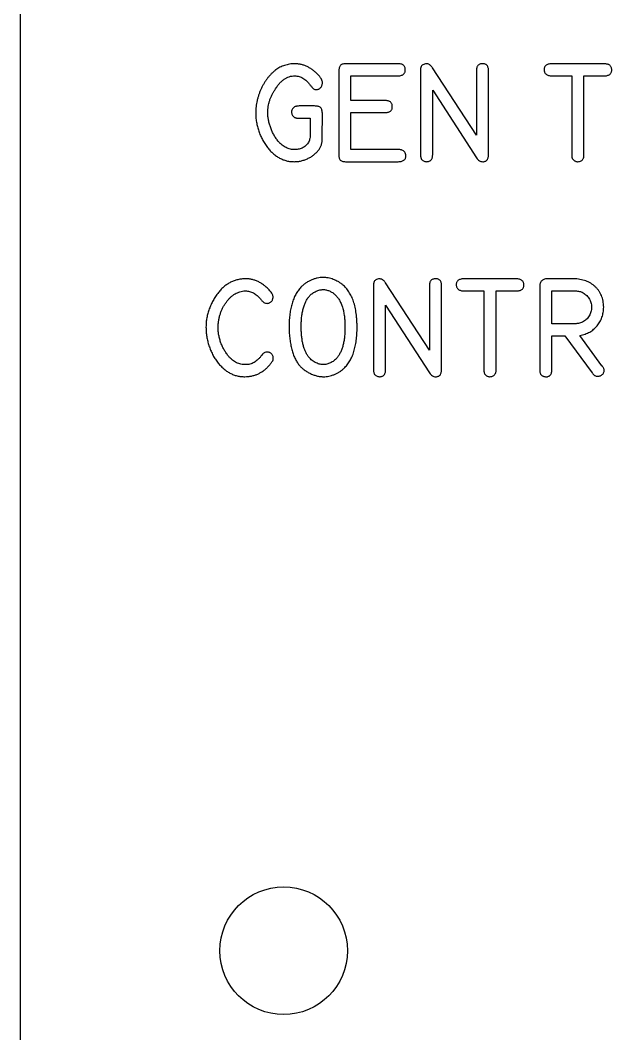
# Model space of a CAD drawing. Header units: inches. Extents: x 0.08 to 1.88, y 6.48 to 11.63.
# Drawn here: x 0.076 to 0.861, y 7.68 to 9.026 of the extents above; entities that cross this region are included whole.
import ezdxf

# ---------------------------------------------------------------- set-up
doc = ezdxf.new("R2010")
doc.units = ezdxf.units.IN
doc.header["$MEASUREMENT"] = 0

msp = doc.modelspace()

# ---------------------------------------------------------------- linework, layer by layer
at = {"color": 7, "linetype": 'Continuous', "lineweight": 25}
for p, q in [((0.0756, 9.168), (0.0756, 7.3774)), ((0.5772, 8.9682), (0.5096, 8.9682)), ((0.8513, 8.9682), (0.7831, 8.9682)), ((0.4989, 8.9578), (0.4989, 8.8488)), ((0.6075, 8.9581), (0.6075, 8.8486)), ((0.6818, 8.8734), (0.6234, 8.9627)), ((0.6817, 8.9578), (0.6818, 8.8734)), ((0.6978, 8.8472), (0.6978, 8.9585)), ((0.515, 8.9522), (0.5764, 8.9522)), ((0.515, 8.9193), (0.515, 8.9522)), ((0.7821, 8.9521), (0.8085, 8.9522)), ((0.8085, 8.9522), (0.8085, 8.849)), ((0.8245, 8.9522), (0.8507, 8.9522)), ((0.8245, 8.848), (0.8245, 8.9522)), ((0.6236, 8.9331), (0.6818, 8.8433)), ((0.6236, 8.8474), (0.6236, 8.9331)), ((0.5599, 8.9193), (0.515, 8.9193)), ((0.4664, 8.9121), (0.4475, 8.9121)), ((0.4769, 8.8706), (0.477, 8.9012)), ((0.515, 8.9033), (0.5592, 8.9033)), ((0.515, 8.8542), (0.515, 8.9033)), ((0.4467, 8.896), (0.4609, 8.896)), ((0.4609, 8.896), (0.4609, 8.8757)), ((0.5773, 8.8542), (0.515, 8.8542)), ((0.5092, 8.8381), (0.5764, 8.8381)), ((0.4781, 8.6843), (0.4781, 8.6844)), ((0.375, 8.6825), (0.375, 8.6825)), ((0.5451, 8.6724), (0.5451, 8.5629)), ((0.6193, 8.5877), (0.561, 8.677)), ((0.6193, 8.6721), (0.6193, 8.5877)), ((0.6353, 8.5615), (0.6354, 8.6728)), ((0.7345, 8.6825), (0.6663, 8.6825)), ((0.7659, 8.6713), (0.7659, 8.5638)), ((0.8108, 8.6825), (0.7777, 8.6825)), ((0.4781, 8.6683), (0.4781, 8.6683)), ((0.6653, 8.6665), (0.6917, 8.6665)), ((0.6917, 8.6665), (0.6917, 8.5633)), ((0.7078, 8.6665), (0.734, 8.6665)), ((0.7078, 8.5623), (0.7078, 8.6665)), ((0.782, 8.6665), (0.8114, 8.6665)), ((0.782, 8.6228), (0.782, 8.6665)), ((0.5611, 8.6474), (0.6193, 8.5576)), ((0.5611, 8.5617), (0.5611, 8.6474)), ((0.81, 8.6228), (0.782, 8.6228)), ((0.782, 8.6067), (0.7993, 8.6067)), ((0.782, 8.563), (0.782, 8.6067)), ((0.7993, 8.6067), (0.8357, 8.5576)), ((0.8485, 8.567), (0.8192, 8.6073))]:
    msp.add_line(p, q, dxfattribs=at)
msp.add_circle((0.4256, 7.7899), 0.0848, dxfattribs=at)
for points, knots in [([(0.4399, 8.9682), (0.4388, 8.9682), (0.4367, 8.9681), (0.4334, 8.9677), (0.4301, 8.967), (0.4269, 8.9661), (0.4237, 8.9649), (0.4207, 8.9636), (0.4179, 8.962), (0.4161, 8.9608), (0.4152, 8.9602)], [0, 0, 0, 0, 0.123466, 0.2477262, 0.3737333, 0.5020609, 0.6299889, 0.7547988, 0.8777325, 1, 1, 1, 1]), ([(0.4716, 8.9535), (0.4704, 8.9547), (0.4681, 8.9569), (0.4644, 8.9599), (0.4606, 8.9625), (0.4567, 8.9646), (0.4526, 8.9662), (0.4485, 8.9673), (0.4442, 8.9681), (0.4414, 8.9681), (0.4399, 8.9682)], [0, 0, 0, 0, 0.1386399, 0.2701966, 0.3968373, 0.5201127, 0.6402822, 0.7596678, 0.8793852, 1, 1, 1, 1]), ([(0.5096, 8.9682), (0.5086, 8.9682), (0.5069, 8.9682), (0.5045, 8.9679), (0.5026, 8.9672), (0.501, 8.9661), (0.4999, 8.9646), (0.4993, 8.9627), (0.4989, 8.9603), (0.4989, 8.9587), (0.4989, 8.9578)], [0, 0, 0, 0, 0.158509, 0.290837, 0.404817, 0.504314, 0.603454, 0.715941, 0.846957, 1, 1, 1, 1]), ([(0.5871, 8.9603), (0.5871, 8.9609), (0.5871, 8.9621), (0.5866, 8.9638), (0.5859, 8.9652), (0.5847, 8.9663), (0.5833, 8.9672), (0.5815, 8.9678), (0.5794, 8.9682), (0.578, 8.9682), (0.5772, 8.9682)], [0, 0, 0, 0, 0.129754, 0.244204, 0.352358, 0.457624, 0.571353, 0.69607, 0.837509, 1, 1, 1, 1]), ([(0.6151, 8.9682), (0.6143, 8.9681), (0.6127, 8.968), (0.6106, 8.9669), (0.6088, 8.9655), (0.6082, 8.9641), (0.6079, 8.9634)], [0, 0, 0, 0, 0.257226, 0.515442, 0.763924, 1, 1, 1, 1]), ([(0.6234, 8.9627), (0.6231, 8.9631), (0.6224, 8.9641), (0.6214, 8.9653), (0.6204, 8.9662), (0.6191, 8.9672), (0.6174, 8.9681), (0.6158, 8.9682), (0.6151, 8.9682)], [0, 0, 0, 0, 0.169217, 0.3203, 0.451757, 0.567066, 0.78044, 1, 1, 1, 1]), ([(0.6899, 8.9682), (0.6892, 8.9682), (0.6879, 8.9682), (0.6862, 8.9677), (0.6847, 8.967), (0.6835, 8.9659), (0.6827, 8.9644), (0.6821, 8.9626), (0.6818, 8.9603), (0.6817, 8.9587), (0.6817, 8.9578)], [0, 0, 0, 0, 0.130999, 0.246717, 0.350533, 0.449564, 0.555403, 0.679484, 0.826682, 1, 1, 1, 1]), ([(0.6978, 8.9585), (0.6978, 8.9593), (0.6978, 8.9608), (0.6974, 8.9628), (0.6968, 8.9646), (0.696, 8.966), (0.6948, 8.9671), (0.6934, 8.9678), (0.6917, 8.9682), (0.6905, 8.9682), (0.6899, 8.9682)], [0, 0, 0, 0, 0.16208, 0.304988, 0.429155, 0.54241, 0.64608, 0.754429, 0.869073, 1, 1, 1, 1]), ([(0.7831, 8.9682), (0.7821, 8.9682), (0.7805, 8.9682), (0.7781, 8.9678), (0.7761, 8.9672), (0.7744, 8.9664), (0.7732, 8.9653), (0.7722, 8.9639), (0.7718, 8.9623), (0.7717, 8.9611), (0.7717, 8.9605)], [0, 0, 0, 0, 0.174047, 0.323777, 0.455577, 0.569309, 0.675346, 0.776885, 0.882429, 1, 1, 1, 1]), ([(0.8615, 8.9599), (0.8615, 8.9605), (0.8614, 8.9618), (0.8609, 8.9635), (0.8601, 8.965), (0.8589, 8.9662), (0.8574, 8.9671), (0.8557, 8.9677), (0.8536, 8.9681), (0.8521, 8.9682), (0.8513, 8.9682)], [0, 0, 0, 0, 0.1308293, 0.2473485, 0.357249, 0.465448, 0.5775822, 0.7024959, 0.8410474, 1, 1, 1, 1]), ([(0.4152, 8.9602), (0.4142, 8.9593), (0.4122, 8.9577), (0.4093, 8.955), (0.4066, 8.9521), (0.4041, 8.949), (0.4018, 8.9458), (0.3996, 8.9424), (0.3976, 8.9388), (0.3957, 8.935), (0.394, 8.9312), (0.3926, 8.9273), (0.3913, 8.9233), (0.3903, 8.9193), (0.3895, 8.9153), (0.3889, 8.9112), (0.3886, 8.9071), (0.3885, 8.9043), (0.3885, 8.9029)], [0, 0, 0, 0, 0.059978, 0.120362, 0.180764, 0.241409, 0.302516, 0.364301, 0.427564, 0.491905, 0.556544, 0.620298, 0.683478, 0.746539, 0.809683, 0.872744, 0.936262, 1, 1, 1, 1]), ([(0.4771, 8.9429), (0.4771, 8.9437), (0.477, 8.9453), (0.4761, 8.9473), (0.4752, 8.9489), (0.4742, 8.9503), (0.473, 8.9519), (0.4721, 8.9529), (0.4716, 8.9535)], [0, 0, 0, 0, 0.192743, 0.4011, 0.521085, 0.658775, 0.819953, 1, 1, 1, 1]), ([(0.5764, 8.9522), (0.5772, 8.9521), (0.5788, 8.9521), (0.5811, 8.9525), (0.583, 8.9531), (0.5845, 8.954), (0.5858, 8.9552), (0.5866, 8.9567), (0.5871, 8.9584), (0.5871, 8.9596), (0.5871, 8.9603)], [0, 0, 0, 0, 0.165475, 0.309871, 0.436909, 0.551529, 0.656124, 0.761672, 0.873792, 1, 1, 1, 1]), ([(0.6079, 8.9634), (0.6078, 8.9632), (0.6076, 8.9626), (0.6075, 8.9615), (0.6075, 8.96), (0.6075, 8.9588), (0.6075, 8.9581)], [0, 0, 0, 0, 0.164011, 0.339607, 0.5985, 1, 1, 1, 1]), ([(0.7717, 8.9605), (0.7717, 8.9598), (0.7718, 8.9586), (0.7723, 8.9569), (0.7731, 8.9554), (0.7743, 8.9542), (0.7758, 8.9532), (0.7776, 8.9526), (0.7797, 8.9522), (0.7813, 8.9522), (0.7821, 8.9521)], [0, 0, 0, 0, 0.129367, 0.244583, 0.353255, 0.461557, 0.575019, 0.700289, 0.84096, 1, 1, 1, 1]), ([(0.8507, 8.9522), (0.8516, 8.9522), (0.8532, 8.9522), (0.8554, 8.9525), (0.8573, 8.9531), (0.8588, 8.9539), (0.8601, 8.9551), (0.8609, 8.9565), (0.8614, 8.9581), (0.8615, 8.9593), (0.8615, 8.9599)], [0, 0, 0, 0, 0.168067, 0.313873, 0.443459, 0.557405, 0.664641, 0.767971, 0.878026, 1, 1, 1, 1]), ([(0.4143, 8.934), (0.4152, 8.9355), (0.4169, 8.9382), (0.4198, 8.9419), (0.4229, 8.9451), (0.4261, 8.9476), (0.4295, 8.9496), (0.433, 8.9511), (0.4367, 8.952), (0.4392, 8.9521), (0.4405, 8.9521)], [0, 0, 0, 0, 0.1516766, 0.2920796, 0.4225761, 0.5448658, 0.6617382, 0.7741348, 0.8862504, 1, 1, 1, 1]), ([(0.4405, 8.9521), (0.4414, 8.9521), (0.4433, 8.952), (0.446, 8.9515), (0.4487, 8.9506), (0.4512, 8.9492), (0.4537, 8.9475), (0.4562, 8.9453), (0.4587, 8.9427), (0.4603, 8.9407), (0.4611, 8.9396)], [0, 0, 0, 0, 0.113034, 0.223454, 0.334425, 0.446464, 0.566353, 0.698289, 0.841935, 1, 1, 1, 1]), ([(0.4691, 8.9338), (0.4696, 8.9338), (0.4707, 8.934), (0.4722, 8.9345), (0.4736, 8.9354), (0.4747, 8.9366), (0.4758, 8.9379), (0.4765, 8.9394), (0.477, 8.9411), (0.4771, 8.9423), (0.4771, 8.9429)], [0, 0, 0, 0, 0.120036, 0.237513, 0.35583, 0.481904, 0.612193, 0.73746, 0.865712, 1, 1, 1, 1]), ([(0.4046, 8.9033), (0.4046, 8.9047), (0.4047, 8.9074), (0.4051, 8.9116), (0.4059, 8.9156), (0.407, 8.9196), (0.4084, 8.9235), (0.4101, 8.9272), (0.412, 8.9307), (0.4135, 8.9329), (0.4143, 8.934)], [0, 0, 0, 0, 0.127898, 0.25386, 0.380528, 0.506848, 0.632481, 0.755751, 0.877863, 1, 1, 1, 1]), ([(0.4611, 8.9396), (0.4615, 8.9391), (0.4622, 8.9381), (0.4634, 8.9368), (0.4644, 8.9357), (0.4656, 8.9348), (0.4671, 8.9339), (0.4684, 8.9338), (0.4691, 8.9338)], [0, 0, 0, 0, 0.194971, 0.365719, 0.503177, 0.616054, 0.809501, 1, 1, 1, 1]), ([(0.5699, 8.9112), (0.5699, 8.9119), (0.5699, 8.9131), (0.5694, 8.9148), (0.5686, 8.9163), (0.5675, 8.9175), (0.566, 8.9183), (0.5643, 8.919), (0.5622, 8.9193), (0.5607, 8.9193), (0.5599, 8.9193)], [0, 0, 0, 0, 0.131762, 0.248301, 0.356631, 0.464506, 0.57666, 0.700281, 0.839761, 1, 1, 1, 1]), ([(0.3885, 8.9029), (0.3885, 8.9009), (0.3886, 8.8968), (0.3894, 8.8907), (0.3907, 8.8847), (0.3924, 8.8787), (0.3947, 8.873), (0.3973, 8.8674), (0.4004, 8.8621), (0.4028, 8.8588), (0.404, 8.8571)], [0, 0, 0, 0, 0.124378, 0.248448, 0.373554, 0.500054, 0.626424, 0.751212, 0.875218, 1, 1, 1, 1]), ([(0.4185, 8.865), (0.4175, 8.8663), (0.4154, 8.869), (0.4127, 8.8734), (0.4103, 8.8781), (0.4083, 8.883), (0.4067, 8.888), (0.4054, 8.8931), (0.4047, 8.8982), (0.4046, 8.9016), (0.4046, 8.9033)], [0, 0, 0, 0, 0.122127, 0.246164, 0.371739, 0.500703, 0.629378, 0.754682, 0.877856, 1, 1, 1, 1]), ([(0.4411, 8.9113), (0.4403, 8.911), (0.4389, 8.9103), (0.4373, 8.9085), (0.4362, 8.9064), (0.4361, 8.9048), (0.436, 8.904)], [0, 0, 0, 0, 0.2566236, 0.5084166, 0.75258, 1, 1, 1, 1]), ([(0.436, 8.904), (0.4361, 8.9034), (0.4362, 8.902), (0.4369, 8.9002), (0.438, 8.8986), (0.439, 8.8978), (0.4395, 8.8974)], [0, 0, 0, 0, 0.263007, 0.50693, 0.748806, 1, 1, 1, 1]), ([(0.4475, 8.9121), (0.4466, 8.9121), (0.4452, 8.9121), (0.4434, 8.912), (0.4421, 8.9117), (0.4414, 8.9114), (0.4411, 8.9113)], [0, 0, 0, 0, 0.390474, 0.660083, 0.846264, 1, 1, 1, 1]), ([(0.477, 8.9012), (0.477, 8.9021), (0.477, 8.9039), (0.4766, 8.9063), (0.4759, 8.9083), (0.4749, 8.9098), (0.4734, 8.911), (0.4714, 8.9117), (0.4691, 8.9121), (0.4674, 8.9121), (0.4664, 8.9121)], [0, 0, 0, 0, 0.156685, 0.290563, 0.404675, 0.504289, 0.604164, 0.715892, 0.847189, 1, 1, 1, 1]), ([(0.5592, 8.9033), (0.56, 8.9033), (0.5617, 8.9033), (0.5639, 8.9036), (0.5658, 8.9042), (0.5674, 8.905), (0.5686, 8.9062), (0.5695, 8.9076), (0.5699, 8.9093), (0.5699, 8.9106), (0.5699, 8.9112)], [0, 0, 0, 0, 0.168511, 0.315053, 0.442072, 0.555361, 0.660409, 0.76483, 0.875171, 1, 1, 1, 1]), ([(0.4395, 8.8974), (0.4399, 8.8971), (0.4407, 8.8966), (0.4418, 8.8963), (0.4429, 8.8961), (0.444, 8.896), (0.4453, 8.896), (0.4462, 8.896), (0.4467, 8.896)], [0, 0, 0, 0, 0.182266, 0.368403, 0.483277, 0.627957, 0.7988, 1, 1, 1, 1]), ([(0.4609, 8.8757), (0.4609, 8.8745), (0.4608, 8.8722), (0.4605, 8.8692), (0.4598, 8.8666), (0.4591, 8.865), (0.4588, 8.8642)], [0, 0, 0, 0, 0.315137, 0.564743, 0.783427, 1, 1, 1, 1]), ([(0.4407, 8.8542), (0.4396, 8.8542), (0.4376, 8.8542), (0.4345, 8.8547), (0.4316, 8.8556), (0.4287, 8.8567), (0.426, 8.8583), (0.4234, 8.8602), (0.4208, 8.8624), (0.4193, 8.8641), (0.4185, 8.865)], [0, 0, 0, 0, 0.123063, 0.244195, 0.363057, 0.482803, 0.604839, 0.730937, 0.862788, 1, 1, 1, 1]), ([(0.4588, 8.8642), (0.4583, 8.8635), (0.4574, 8.862), (0.4557, 8.8599), (0.4537, 8.8582), (0.4515, 8.8568), (0.449, 8.8556), (0.4464, 8.8548), (0.4436, 8.8543), (0.4417, 8.8542), (0.4407, 8.8542)], [0, 0, 0, 0, 0.122635, 0.241641, 0.362339, 0.484574, 0.608423, 0.735058, 0.864582, 1, 1, 1, 1]), ([(0.4726, 8.8543), (0.4733, 8.8555), (0.4747, 8.8578), (0.4759, 8.861), (0.4765, 8.8636), (0.4768, 8.8658), (0.4769, 8.8681), (0.4769, 8.8697), (0.4769, 8.8706)], [0, 0, 0, 0, 0.2440474, 0.4735618, 0.5908722, 0.7164165, 0.8525884, 1, 1, 1, 1]), ([(0.404, 8.8571), (0.4052, 8.8556), (0.4076, 8.8526), (0.4116, 8.8488), (0.4158, 8.8455), (0.4202, 8.8428), (0.4248, 8.8407), (0.4295, 8.8392), (0.4345, 8.8382), (0.4378, 8.8382), (0.4395, 8.8381)], [0, 0, 0, 0, 0.140081, 0.272541, 0.399688, 0.521682, 0.640878, 0.759144, 0.878104, 1, 1, 1, 1]), ([(0.4395, 8.8381), (0.4412, 8.8382), (0.4444, 8.8383), (0.4492, 8.8392), (0.4539, 8.8406), (0.4584, 8.8425), (0.4625, 8.8448), (0.4663, 8.8476), (0.4697, 8.8508), (0.4716, 8.8531), (0.4726, 8.8543)], [0, 0, 0, 0, 0.129341, 0.255945, 0.382925, 0.511215, 0.638108, 0.760229, 0.880413, 1, 1, 1, 1]), ([(0.4989, 8.8488), (0.4989, 8.8478), (0.4988, 8.8461), (0.4992, 8.8437), (0.4998, 8.8418), (0.5008, 8.8402), (0.5023, 8.8391), (0.5042, 8.8384), (0.5066, 8.8381), (0.5083, 8.8381), (0.5092, 8.8381)], [0, 0, 0, 0, 0.158944, 0.291446, 0.404705, 0.504515, 0.603966, 0.715313, 0.846477, 1, 1, 1, 1]), ([(0.5764, 8.8381), (0.5773, 8.8381), (0.579, 8.8381), (0.5815, 8.8384), (0.5835, 8.839), (0.5852, 8.8399), (0.5865, 8.841), (0.5874, 8.8425), (0.5879, 8.8442), (0.5879, 8.8454), (0.5879, 8.846)], [0, 0, 0, 0, 0.1731502, 0.3238704, 0.4538684, 0.569336, 0.6725686, 0.7743729, 0.8804916, 1, 1, 1, 1]), ([(0.5826, 8.8536), (0.5823, 8.8537), (0.5817, 8.854), (0.5806, 8.8541), (0.5791, 8.8541), (0.578, 8.8542), (0.5773, 8.8542)], [0, 0, 0, 0, 0.185114, 0.367125, 0.615123, 1, 1, 1, 1]), ([(0.5879, 8.846), (0.5878, 8.8469), (0.5876, 8.8486), (0.5866, 8.8508), (0.5848, 8.8526), (0.5834, 8.8532), (0.5826, 8.8536)], [0, 0, 0, 0, 0.269511, 0.509617, 0.744319, 1, 1, 1, 1]), ([(0.6075, 8.8486), (0.6075, 8.8478), (0.6075, 8.8463), (0.6076, 8.8445), (0.6079, 8.8432), (0.6082, 8.8424), (0.6083, 8.8421)], [0, 0, 0, 0, 0.379232, 0.640476, 0.832404, 1, 1, 1, 1]), ([(0.6155, 8.8381), (0.6161, 8.8381), (0.6172, 8.8382), (0.6189, 8.8387), (0.6203, 8.8394), (0.6215, 8.8404), (0.6224, 8.8418), (0.6231, 8.8434), (0.6235, 8.8453), (0.6236, 8.8467), (0.6236, 8.8474)], [0, 0, 0, 0, 0.1321297, 0.2519661, 0.3624636, 0.4729056, 0.5851871, 0.7085114, 0.8455128, 1, 1, 1, 1]), ([(0.6901, 8.8381), (0.6907, 8.8381), (0.6918, 8.8382), (0.6933, 8.8386), (0.6947, 8.8393), (0.6958, 8.8403), (0.6967, 8.8417), (0.6973, 8.8433), (0.6977, 8.8451), (0.6978, 8.8465), (0.6978, 8.8472)], [0, 0, 0, 0, 0.129823, 0.246796, 0.357906, 0.465733, 0.578613, 0.704189, 0.842964, 1, 1, 1, 1]), ([(0.8085, 8.849), (0.8085, 8.8483), (0.8084, 8.8471), (0.8085, 8.8456), (0.8085, 8.8446), (0.8086, 8.844), (0.8086, 8.8437)], [0, 0, 0, 0, 0.401467, 0.649783, 0.824414, 1, 1, 1, 1]), ([(0.8237, 8.8423), (0.8239, 8.8426), (0.8241, 8.8433), (0.8244, 8.8444), (0.8245, 8.846), (0.8245, 8.8473), (0.8245, 8.848)], [0, 0, 0, 0, 0.180688, 0.369676, 0.62249, 1, 1, 1, 1]), ([(0.6083, 8.8421), (0.6087, 8.8415), (0.6095, 8.8403), (0.6112, 8.8391), (0.6132, 8.8383), (0.6147, 8.8382), (0.6155, 8.8381)], [0, 0, 0, 0, 0.247683, 0.484068, 0.729372, 1, 1, 1, 1]), ([(0.6818, 8.8433), (0.6823, 8.8425), (0.6834, 8.8409), (0.6855, 8.8393), (0.6877, 8.8382), (0.6893, 8.8381), (0.6901, 8.8381)], [0, 0, 0, 0, 0.290623, 0.542214, 0.774801, 1, 1, 1, 1]), ([(0.8086, 8.8437), (0.8088, 8.8433), (0.809, 8.8425), (0.8097, 8.8414), (0.8105, 8.8405), (0.8115, 8.8397), (0.8126, 8.839), (0.8138, 8.8385), (0.8151, 8.8382), (0.816, 8.8381), (0.8165, 8.8381)], [0, 0, 0, 0, 0.120075, 0.238469, 0.3575, 0.484643, 0.612941, 0.740114, 0.867525, 1, 1, 1, 1]), ([(0.8165, 8.8381), (0.8173, 8.8382), (0.8188, 8.8383), (0.8209, 8.8391), (0.8226, 8.8404), (0.8234, 8.8416), (0.8237, 8.8423)], [0, 0, 0, 0, 0.2716251, 0.5137068, 0.7514045, 1, 1, 1, 1]), ([(0.4781, 8.6844), (0.4768, 8.6843), (0.4741, 8.6842), (0.4701, 8.6835), (0.4662, 8.6823), (0.4622, 8.6808), (0.4584, 8.6789), (0.4547, 8.6767), (0.4514, 8.6742), (0.4493, 8.6722), (0.4483, 8.6713)], [0, 0, 0, 0, 0.1189, 0.238815, 0.363412, 0.491768, 0.621792, 0.748494, 0.874822, 1, 1, 1, 1]), ([(0.5039, 8.6747), (0.503, 8.6754), (0.5011, 8.6769), (0.498, 8.6788), (0.4948, 8.6804), (0.4915, 8.6818), (0.4882, 8.6829), (0.4848, 8.6837), (0.4814, 8.6842), (0.4792, 8.6843), (0.4781, 8.6843)], [0, 0, 0, 0, 0.128897, 0.256024, 0.383031, 0.510763, 0.636864, 0.759967, 0.880017, 1, 1, 1, 1]), ([(0.375, 8.6825), (0.3733, 8.6825), (0.3698, 8.6823), (0.3647, 8.6815), (0.3598, 8.68), (0.3551, 8.678), (0.3507, 8.6754), (0.3465, 8.6723), (0.3425, 8.6686), (0.3401, 8.6657), (0.3389, 8.6643)], [0, 0, 0, 0, 0.126561, 0.248779, 0.369585, 0.489659, 0.611274, 0.73585, 0.8645, 1, 1, 1, 1]), ([(0.4081, 8.6657), (0.4069, 8.667), (0.4045, 8.6696), (0.4007, 8.673), (0.3967, 8.676), (0.3927, 8.6784), (0.3884, 8.6803), (0.3841, 8.6815), (0.3796, 8.6824), (0.3766, 8.6825), (0.375, 8.6825)], [0, 0, 0, 0, 0.140971, 0.27474, 0.402395, 0.524769, 0.644718, 0.762605, 0.88028, 1, 1, 1, 1]), ([(0.4483, 8.6713), (0.4471, 8.6698), (0.4446, 8.6668), (0.4415, 8.6616), (0.4388, 8.656), (0.4366, 8.6497), (0.4349, 8.643), (0.4337, 8.6358), (0.433, 8.6281), (0.4329, 8.6228), (0.4328, 8.6201)], [0, 0, 0, 0, 0.1057049, 0.2151337, 0.3290181, 0.4496305, 0.576639, 0.710541, 0.8514163, 1, 1, 1, 1]), ([(0.5231, 8.6179), (0.5231, 8.6195), (0.5231, 8.6228), (0.5229, 8.6276), (0.5225, 8.6322), (0.522, 8.6366), (0.5213, 8.6408), (0.5205, 8.6448), (0.5196, 8.6487), (0.5184, 8.6523), (0.5172, 8.6558), (0.5157, 8.6591), (0.5142, 8.6621), (0.5124, 8.665), (0.5105, 8.6678), (0.5085, 8.6703), (0.5063, 8.6726), (0.5047, 8.674), (0.5039, 8.6747)], [0, 0, 0, 0, 0.080424, 0.157711, 0.231972, 0.303725, 0.372685, 0.438908, 0.502962, 0.564675, 0.624091, 0.681389, 0.737383, 0.791688, 0.84518, 0.897488, 0.948885, 1, 1, 1, 1]), ([(0.5454, 8.6778), (0.5454, 8.6775), (0.5452, 8.6769), (0.5451, 8.6758), (0.5451, 8.6743), (0.5451, 8.6732), (0.5451, 8.6724)], [0, 0, 0, 0, 0.164011, 0.339607, 0.5985, 1, 1, 1, 1]), ([(0.5526, 8.6825), (0.5518, 8.6825), (0.5502, 8.6823), (0.5481, 8.6812), (0.5463, 8.6798), (0.5457, 8.6784), (0.5454, 8.6778)], [0, 0, 0, 0, 0.257226, 0.515442, 0.763924, 1, 1, 1, 1]), ([(0.561, 8.677), (0.5606, 8.6775), (0.56, 8.6784), (0.559, 8.6796), (0.558, 8.6806), (0.5567, 8.6816), (0.5549, 8.6824), (0.5534, 8.6825), (0.5526, 8.6825)], [0, 0, 0, 0, 0.169217, 0.3203, 0.451757, 0.567066, 0.78044, 1, 1, 1, 1]), ([(0.6274, 8.6825), (0.6267, 8.6825), (0.6255, 8.6825), (0.6237, 8.6821), (0.6222, 8.6813), (0.6211, 8.6802), (0.6202, 8.6788), (0.6196, 8.6769), (0.6193, 8.6746), (0.6193, 8.673), (0.6193, 8.6721)], [0, 0, 0, 0, 0.130999, 0.246717, 0.350533, 0.449564, 0.555403, 0.679484, 0.826682, 1, 1, 1, 1]), ([(0.6354, 8.6728), (0.6354, 8.6736), (0.6353, 8.6751), (0.635, 8.6772), (0.6344, 8.6789), (0.6335, 8.6803), (0.6323, 8.6814), (0.6309, 8.6821), (0.6292, 8.6825), (0.6281, 8.6825), (0.6274, 8.6825)], [0, 0, 0, 0, 0.1620798, 0.3049884, 0.4291548, 0.5424101, 0.64608, 0.7544287, 0.8690734, 1, 1, 1, 1]), ([(0.6663, 8.6825), (0.6654, 8.6825), (0.6637, 8.6825), (0.6613, 8.6821), (0.6593, 8.6816), (0.6577, 8.6807), (0.6564, 8.6796), (0.6555, 8.6782), (0.655, 8.6766), (0.655, 8.6754), (0.6549, 8.6748)], [0, 0, 0, 0, 0.174047, 0.323777, 0.455577, 0.569309, 0.675346, 0.776885, 0.882429, 1, 1, 1, 1]), ([(0.6549, 8.6748), (0.655, 8.6741), (0.655, 8.6729), (0.6556, 8.6712), (0.6563, 8.6697), (0.6576, 8.6685), (0.659, 8.6675), (0.6609, 8.6669), (0.663, 8.6665), (0.6645, 8.6665), (0.6653, 8.6665)], [0, 0, 0, 0, 0.129367, 0.244583, 0.353255, 0.461557, 0.575019, 0.700289, 0.84096, 1, 1, 1, 1]), ([(0.734, 8.6665), (0.7348, 8.6665), (0.7364, 8.6665), (0.7386, 8.6668), (0.7405, 8.6674), (0.7421, 8.6683), (0.7433, 8.6694), (0.7441, 8.6708), (0.7447, 8.6724), (0.7447, 8.6736), (0.7447, 8.6742)], [0, 0, 0, 0, 0.168067, 0.313873, 0.443459, 0.557405, 0.664641, 0.767971, 0.878026, 1, 1, 1, 1]), ([(0.7447, 8.6742), (0.7447, 8.6749), (0.7446, 8.6761), (0.7441, 8.6778), (0.7433, 8.6793), (0.7421, 8.6805), (0.7407, 8.6814), (0.7389, 8.682), (0.7368, 8.6824), (0.7353, 8.6825), (0.7345, 8.6825)], [0, 0, 0, 0, 0.130829, 0.247349, 0.357249, 0.465448, 0.577582, 0.702496, 0.841047, 1, 1, 1, 1]), ([(0.7777, 8.6825), (0.7768, 8.6825), (0.7749, 8.6826), (0.7723, 8.6821), (0.7702, 8.6813), (0.7684, 8.6801), (0.7671, 8.6784), (0.7662, 8.6763), (0.7658, 8.6739), (0.7659, 8.6722), (0.7659, 8.6713)], [0, 0, 0, 0, 0.1538398, 0.2869479, 0.4039417, 0.5126007, 0.6195006, 0.7316047, 0.8572085, 1, 1, 1, 1]), ([(0.8508, 8.645), (0.8507, 8.6464), (0.8506, 8.6491), (0.85, 8.653), (0.8491, 8.6567), (0.8478, 8.6602), (0.8463, 8.6635), (0.8444, 8.6666), (0.8421, 8.6694), (0.8396, 8.6721), (0.8367, 8.6745), (0.8337, 8.6766), (0.8304, 8.6784), (0.8269, 8.6798), (0.8232, 8.681), (0.8192, 8.6818), (0.8151, 8.6824), (0.8123, 8.6825), (0.8108, 8.6825)], [0, 0, 0, 0, 0.0669727, 0.1307982, 0.1925162, 0.2527372, 0.3119187, 0.3705084, 0.4296199, 0.4899326, 0.5504352, 0.6107883, 0.6716412, 0.7332023, 0.7960413, 0.8614991, 0.9293717, 1, 1, 1, 1]), ([(0.3389, 8.6643), (0.3376, 8.6626), (0.3351, 8.6592), (0.3318, 8.6538), (0.329, 8.6482), (0.3267, 8.6425), (0.3248, 8.6366), (0.3234, 8.6306), (0.3226, 8.6246), (0.3224, 8.6205), (0.3224, 8.6185)], [0, 0, 0, 0, 0.12811, 0.255289, 0.381248, 0.50707, 0.63174, 0.755364, 0.877608, 1, 1, 1, 1]), ([(0.3385, 8.6177), (0.3386, 8.6194), (0.3387, 8.6226), (0.3393, 8.6273), (0.3402, 8.6318), (0.3414, 8.6362), (0.3429, 8.6404), (0.3448, 8.6443), (0.3469, 8.6481), (0.3494, 8.6517), (0.352, 8.655), (0.3548, 8.6579), (0.3578, 8.6604), (0.3609, 8.6625), (0.3642, 8.6641), (0.3675, 8.6654), (0.371, 8.6662), (0.3734, 8.6664), (0.3746, 8.6665)], [0, 0, 0, 0, 0.073672, 0.144808, 0.214096, 0.282072, 0.348651, 0.414274, 0.479768, 0.545566, 0.60964, 0.670672, 0.728318, 0.784091, 0.838278, 0.891672, 0.945302, 1, 1, 1, 1]), ([(0.3746, 8.6665), (0.3756, 8.6664), (0.3775, 8.6664), (0.3802, 8.6658), (0.3829, 8.665), (0.3855, 8.6638), (0.388, 8.6623), (0.3904, 8.6605), (0.3927, 8.6582), (0.3941, 8.6566), (0.3948, 8.6557)], [0, 0, 0, 0, 0.119873, 0.239099, 0.355666, 0.475593, 0.597491, 0.72553, 0.858394, 1, 1, 1, 1]), ([(0.4036, 8.6499), (0.4041, 8.65), (0.4052, 8.6501), (0.4067, 8.6506), (0.4081, 8.6514), (0.4093, 8.6524), (0.4103, 8.6536), (0.411, 8.6551), (0.4115, 8.6566), (0.4116, 8.6577), (0.4116, 8.6583)], [0, 0, 0, 0, 0.1284798, 0.2529831, 0.3721877, 0.4969432, 0.6205889, 0.7435286, 0.8673892, 1, 1, 1, 1]), ([(0.4116, 8.6583), (0.4116, 8.6589), (0.4115, 8.6601), (0.4109, 8.6619), (0.4097, 8.6637), (0.4086, 8.665), (0.4081, 8.6657)], [0, 0, 0, 0, 0.217331, 0.424758, 0.675269, 1, 1, 1, 1]), ([(0.4489, 8.6197), (0.449, 8.6219), (0.449, 8.6263), (0.4496, 8.6326), (0.4505, 8.6385), (0.4518, 8.6439), (0.4534, 8.6489), (0.4554, 8.6533), (0.4577, 8.6571), (0.4595, 8.6592), (0.4605, 8.6603)], [0, 0, 0, 0, 0.156125, 0.302877, 0.440322, 0.56978, 0.690666, 0.801587, 0.904038, 1, 1, 1, 1]), ([(0.4605, 8.6603), (0.461, 8.6609), (0.4622, 8.662), (0.4642, 8.6635), (0.4664, 8.6648), (0.4687, 8.666), (0.4711, 8.667), (0.4735, 8.6677), (0.4758, 8.6681), (0.4773, 8.6682), (0.4781, 8.6683)], [0, 0, 0, 0, 0.123362, 0.249717, 0.37865, 0.511599, 0.64377, 0.76903, 0.886766, 1, 1, 1, 1]), ([(0.4781, 8.6683), (0.4787, 8.6683), (0.4801, 8.6682), (0.4821, 8.6678), (0.4842, 8.6672), (0.487, 8.6661), (0.4903, 8.6645), (0.4926, 8.6626), (0.4937, 8.6617)], [0, 0, 0, 0, 0.11376, 0.233218, 0.356799, 0.48809, 0.749531, 1, 1, 1, 1]), ([(0.4937, 8.6617), (0.4948, 8.6606), (0.497, 8.6583), (0.4997, 8.6543), (0.502, 8.6497), (0.5039, 8.6446), (0.5053, 8.6389), (0.5063, 8.6327), (0.507, 8.626), (0.507, 8.6213), (0.507, 8.6189)], [0, 0, 0, 0, 0.100865, 0.20514, 0.314754, 0.432735, 0.558927, 0.694653, 0.841474, 1, 1, 1, 1]), ([(0.8114, 8.6665), (0.8126, 8.6665), (0.8146, 8.6664), (0.8174, 8.6662), (0.8198, 8.6656), (0.8212, 8.665), (0.822, 8.6646)], [0, 0, 0, 0, 0.314981, 0.565702, 0.782137, 1, 1, 1, 1]), ([(0.822, 8.6646), (0.8229, 8.6642), (0.8247, 8.6632), (0.8272, 8.6614), (0.8294, 8.6592), (0.8313, 8.6567), (0.8327, 8.6539), (0.8339, 8.6511), (0.8345, 8.648), (0.8346, 8.6459), (0.8347, 8.6448)], [0, 0, 0, 0, 0.125904, 0.249604, 0.372836, 0.49813, 0.624034, 0.747355, 0.872016, 1, 1, 1, 1]), ([(0.3948, 8.6557), (0.3952, 8.6552), (0.396, 8.6542), (0.3972, 8.6529), (0.3982, 8.6518), (0.3995, 8.6508), (0.4013, 8.65), (0.4028, 8.65), (0.4036, 8.6499)], [0, 0, 0, 0, 0.18622, 0.345944, 0.48012, 0.589873, 0.786183, 1, 1, 1, 1]), ([(0.8192, 8.6073), (0.8204, 8.6076), (0.8227, 8.608), (0.826, 8.6091), (0.8292, 8.6103), (0.8322, 8.6118), (0.8349, 8.6135), (0.8375, 8.6155), (0.8399, 8.6177), (0.8421, 8.6201), (0.8441, 8.6227), (0.8459, 8.6254), (0.8473, 8.6284), (0.8486, 8.6314), (0.8495, 8.6346), (0.8502, 8.638), (0.8506, 8.6415), (0.8507, 8.6438), (0.8508, 8.645)], [0, 0, 0, 0, 0.066714, 0.131686, 0.194568, 0.256276, 0.316622, 0.377186, 0.437587, 0.498732, 0.559614, 0.620242, 0.681007, 0.741738, 0.803735, 0.867258, 0.932516, 1, 1, 1, 1]), ([(0.8347, 8.6448), (0.8346, 8.6438), (0.8346, 8.6417), (0.8339, 8.6387), (0.8329, 8.6358), (0.8315, 8.6331), (0.8297, 8.6306), (0.8276, 8.6284), (0.8253, 8.6265), (0.8235, 8.6255), (0.8226, 8.625)], [0, 0, 0, 0, 0.129781, 0.254908, 0.378839, 0.503945, 0.629035, 0.750834, 0.874122, 1, 1, 1, 1]), ([(0.3224, 8.6185), (0.3225, 8.6164), (0.3226, 8.6121), (0.3233, 8.6058), (0.3246, 8.5997), (0.3263, 8.5936), (0.3284, 8.5878), (0.331, 8.5821), (0.3341, 8.5768), (0.3365, 8.5735), (0.3377, 8.5718)], [0, 0, 0, 0, 0.128002, 0.254475, 0.380313, 0.506069, 0.631037, 0.754574, 0.877253, 1, 1, 1, 1]), ([(0.3527, 8.5793), (0.3517, 8.5806), (0.3495, 8.5833), (0.3467, 8.5877), (0.3443, 8.5923), (0.3422, 8.5972), (0.3406, 8.6023), (0.3394, 8.6074), (0.3386, 8.6126), (0.3385, 8.616), (0.3385, 8.6177)], [0, 0, 0, 0, 0.123429, 0.246362, 0.371654, 0.499321, 0.627274, 0.75299, 0.87671, 1, 1, 1, 1]), ([(0.4328, 8.6201), (0.4329, 8.6173), (0.4329, 8.612), (0.4335, 8.6043), (0.4345, 8.5971), (0.4359, 8.5904), (0.4376, 8.5842), (0.4398, 8.5785), (0.4424, 8.5733), (0.4445, 8.5702), (0.4455, 8.5687)], [0, 0, 0, 0, 0.153124, 0.297158, 0.432037, 0.559346, 0.678717, 0.790963, 0.898004, 1, 1, 1, 1]), ([(0.4583, 8.5795), (0.4575, 8.5806), (0.4559, 8.583), (0.454, 8.587), (0.4524, 8.5913), (0.4511, 8.5961), (0.4501, 8.6013), (0.4494, 8.607), (0.449, 8.6132), (0.4489, 8.6175), (0.4489, 8.6197)], [0, 0, 0, 0, 0.100044, 0.204357, 0.314658, 0.431428, 0.557026, 0.692898, 0.840874, 1, 1, 1, 1]), ([(0.507, 8.6189), (0.507, 8.6165), (0.5069, 8.612), (0.5065, 8.6054), (0.5056, 8.5994), (0.5045, 8.594), (0.5029, 8.5891), (0.5011, 8.5846), (0.4988, 8.5806), (0.497, 8.5782), (0.4961, 8.5771)], [0, 0, 0, 0, 0.1611741, 0.3098642, 0.4466767, 0.5722175, 0.6885582, 0.7978868, 0.9013973, 1, 1, 1, 1]), ([(0.5059, 8.5636), (0.5073, 8.5651), (0.5101, 8.5681), (0.5136, 8.5734), (0.5166, 8.5793), (0.519, 8.5859), (0.5209, 8.593), (0.5222, 8.6007), (0.523, 8.6091), (0.5231, 8.6149), (0.5231, 8.6179)], [0, 0, 0, 0, 0.104917, 0.212948, 0.325254, 0.443443, 0.569143, 0.703178, 0.846557, 1, 1, 1, 1]), ([(0.8226, 8.625), (0.8217, 8.6246), (0.8201, 8.6238), (0.8178, 8.6233), (0.8159, 8.623), (0.8141, 8.6229), (0.8122, 8.6228), (0.8108, 8.6228), (0.81, 8.6228)], [0, 0, 0, 0, 0.211545, 0.424762, 0.540077, 0.67459, 0.828575, 1, 1, 1, 1]), ([(0.375, 8.5685), (0.374, 8.5685), (0.3719, 8.5685), (0.3688, 8.569), (0.3658, 8.5698), (0.363, 8.5711), (0.3602, 8.5726), (0.3576, 8.5745), (0.3551, 8.5767), (0.3535, 8.5784), (0.3527, 8.5793)], [0, 0, 0, 0, 0.123712, 0.244398, 0.364644, 0.484372, 0.606921, 0.731908, 0.862543, 1, 1, 1, 1]), ([(0.3967, 8.5812), (0.3959, 8.5802), (0.3943, 8.5782), (0.3918, 8.5756), (0.3891, 8.5734), (0.3865, 8.5715), (0.3837, 8.5701), (0.3809, 8.5692), (0.378, 8.5685), (0.376, 8.5685), (0.375, 8.5685)], [0, 0, 0, 0, 0.149864, 0.289861, 0.421163, 0.544177, 0.661735, 0.775991, 0.887369, 1, 1, 1, 1]), ([(0.404, 8.5852), (0.4032, 8.5851), (0.4018, 8.5851), (0.3998, 8.5844), (0.3981, 8.5831), (0.3972, 8.5819), (0.3967, 8.5812)], [0, 0, 0, 0, 0.259798, 0.482573, 0.716463, 1, 1, 1, 1]), ([(0.4118, 8.5769), (0.4118, 8.5775), (0.4117, 8.5787), (0.4113, 8.5803), (0.4105, 8.5817), (0.4096, 8.5829), (0.4084, 8.5839), (0.4071, 8.5846), (0.4056, 8.5851), (0.4045, 8.5851), (0.404, 8.5852)], [0, 0, 0, 0, 0.140842, 0.269864, 0.392287, 0.511159, 0.631131, 0.747646, 0.870232, 1, 1, 1, 1]), ([(0.4055, 8.5666), (0.4061, 8.5672), (0.4071, 8.5683), (0.4085, 8.5699), (0.4096, 8.5713), (0.4107, 8.5729), (0.4116, 8.5747), (0.4117, 8.5762), (0.4118, 8.5769)], [0, 0, 0, 0, 0.200215, 0.371652, 0.518084, 0.638274, 0.834208, 1, 1, 1, 1]), ([(0.4781, 8.5685), (0.4772, 8.5685), (0.4753, 8.5686), (0.4726, 8.5693), (0.4699, 8.5702), (0.4673, 8.5715), (0.4647, 8.5731), (0.4623, 8.5749), (0.4602, 8.5771), (0.4589, 8.5787), (0.4583, 8.5795)], [0, 0, 0, 0, 0.116304, 0.233863, 0.354988, 0.482525, 0.612268, 0.740399, 0.869415, 1, 1, 1, 1]), ([(0.4961, 8.5771), (0.4955, 8.5765), (0.4943, 8.5753), (0.4923, 8.5736), (0.49, 8.5721), (0.4877, 8.5709), (0.4853, 8.5699), (0.4829, 8.5691), (0.4805, 8.5686), (0.4789, 8.5685), (0.4781, 8.5685)], [0, 0, 0, 0, 0.125983, 0.2526, 0.38207, 0.513681, 0.642442, 0.765615, 0.88507, 1, 1, 1, 1]), ([(0.3377, 8.5718), (0.3389, 8.5703), (0.3414, 8.5673), (0.3455, 8.5633), (0.3497, 8.5599), (0.3542, 8.5572), (0.3589, 8.555), (0.3638, 8.5535), (0.3688, 8.5526), (0.3723, 8.5525), (0.3741, 8.5524)], [0, 0, 0, 0, 0.139278, 0.27153, 0.397654, 0.519268, 0.638444, 0.757385, 0.876903, 1, 1, 1, 1]), ([(0.3741, 8.5524), (0.3756, 8.5525), (0.3785, 8.5526), (0.3829, 8.5533), (0.3871, 8.5544), (0.3912, 8.5559), (0.395, 8.5579), (0.3987, 8.5604), (0.4023, 8.5632), (0.4044, 8.5654), (0.4055, 8.5666)], [0, 0, 0, 0, 0.12683, 0.250997, 0.373134, 0.494165, 0.61602, 0.740198, 0.867607, 1, 1, 1, 1]), ([(0.4455, 8.5687), (0.4465, 8.5675), (0.4485, 8.5652), (0.4521, 8.5622), (0.456, 8.5594), (0.4603, 8.557), (0.4648, 8.555), (0.4693, 8.5536), (0.4739, 8.5527), (0.477, 8.5525), (0.4785, 8.5524)], [0, 0, 0, 0, 0.121113, 0.243963, 0.369981, 0.501105, 0.632263, 0.757497, 0.880131, 1, 1, 1, 1]), ([(0.4785, 8.5524), (0.4797, 8.5525), (0.4821, 8.5525), (0.4857, 8.5532), (0.4894, 8.5541), (0.493, 8.5554), (0.4966, 8.557), (0.4999, 8.5589), (0.503, 8.5611), (0.5049, 8.5627), (0.5059, 8.5636)], [0, 0, 0, 0, 0.118981, 0.240318, 0.364646, 0.49276, 0.622125, 0.749523, 0.874592, 1, 1, 1, 1]), ([(0.5451, 8.5629), (0.5451, 8.5621), (0.5451, 8.5607), (0.5452, 8.5588), (0.5454, 8.5575), (0.5457, 8.5567), (0.5458, 8.5564)], [0, 0, 0, 0, 0.379232, 0.640476, 0.832404, 1, 1, 1, 1]), ([(0.6917, 8.5633), (0.6917, 8.5626), (0.6917, 8.5614), (0.6917, 8.56), (0.6918, 8.5589), (0.6918, 8.5583), (0.6919, 8.558)], [0, 0, 0, 0, 0.401467, 0.649783, 0.824414, 1, 1, 1, 1]), ([(0.7659, 8.5638), (0.7659, 8.563), (0.7659, 8.5617), (0.7659, 8.5601), (0.766, 8.5591), (0.7661, 8.5586), (0.7661, 8.5583)], [0, 0, 0, 0, 0.428028, 0.697539, 0.863684, 1, 1, 1, 1]), ([(0.774, 8.5524), (0.7747, 8.5524), (0.7759, 8.5524), (0.7776, 8.5529), (0.779, 8.5537), (0.7801, 8.5549), (0.781, 8.5564), (0.7816, 8.5583), (0.7819, 8.5605), (0.782, 8.5621), (0.782, 8.563)], [0, 0, 0, 0, 0.124646, 0.23419, 0.339077, 0.444245, 0.558359, 0.685896, 0.832567, 1, 1, 1, 1]), ([(0.8492, 8.5661), (0.8491, 8.5663), (0.8488, 8.5665), (0.8485, 8.5669), (0.8485, 8.567)], [0, 0, 0, 0, 0.617839, 1, 1, 1, 1]), ([(0.8514, 8.5608), (0.8513, 8.5613), (0.8513, 8.5622), (0.8509, 8.5635), (0.8502, 8.5648), (0.8496, 8.5656), (0.8492, 8.5661)], [0, 0, 0, 0, 0.226314, 0.465329, 0.719634, 1, 1, 1, 1]), ([(0.5458, 8.5564), (0.5462, 8.5558), (0.547, 8.5547), (0.5487, 8.5534), (0.5508, 8.5526), (0.5522, 8.5525), (0.553, 8.5524)], [0, 0, 0, 0, 0.247683, 0.484068, 0.729372, 1, 1, 1, 1]), ([(0.553, 8.5524), (0.5536, 8.5525), (0.5548, 8.5525), (0.5564, 8.553), (0.5578, 8.5537), (0.559, 8.5548), (0.5599, 8.5561), (0.5606, 8.5577), (0.561, 8.5596), (0.5611, 8.561), (0.5611, 8.5617)], [0, 0, 0, 0, 0.1321297, 0.2519661, 0.3624636, 0.4729056, 0.5851871, 0.7085114, 0.8455128, 1, 1, 1, 1]), ([(0.6193, 8.5576), (0.6199, 8.5568), (0.621, 8.5553), (0.623, 8.5536), (0.6253, 8.5525), (0.6268, 8.5525), (0.6276, 8.5524)], [0, 0, 0, 0, 0.290623, 0.542214, 0.774801, 1, 1, 1, 1]), ([(0.6276, 8.5524), (0.6282, 8.5525), (0.6293, 8.5525), (0.6309, 8.5529), (0.6323, 8.5536), (0.6334, 8.5547), (0.6342, 8.556), (0.6348, 8.5576), (0.6352, 8.5595), (0.6353, 8.5608), (0.6353, 8.5615)], [0, 0, 0, 0, 0.1298231, 0.2467963, 0.3579061, 0.4657329, 0.5786125, 0.7041886, 0.8429641, 1, 1, 1, 1]), ([(0.6919, 8.558), (0.692, 8.5576), (0.6923, 8.5568), (0.6929, 8.5558), (0.6937, 8.5548), (0.6947, 8.554), (0.6958, 8.5533), (0.6971, 8.5528), (0.6984, 8.5525), (0.6993, 8.5525), (0.6997, 8.5524)], [0, 0, 0, 0, 0.120075, 0.238469, 0.3575, 0.484643, 0.612941, 0.740114, 0.867525, 1, 1, 1, 1]), ([(0.6997, 8.5524), (0.7005, 8.5525), (0.702, 8.5526), (0.7041, 8.5534), (0.7058, 8.5548), (0.7066, 8.556), (0.707, 8.5566)], [0, 0, 0, 0, 0.2716251, 0.5137068, 0.7514045, 1, 1, 1, 1]), ([(0.707, 8.5566), (0.7071, 8.5569), (0.7074, 8.5576), (0.7077, 8.5588), (0.7078, 8.5604), (0.7078, 8.5616), (0.7078, 8.5623)], [0, 0, 0, 0, 0.180688, 0.369676, 0.62249, 1, 1, 1, 1]), ([(0.7661, 8.5583), (0.7662, 8.5579), (0.7664, 8.557), (0.767, 8.5559), (0.7678, 8.5549), (0.7688, 8.554), (0.77, 8.5533), (0.7713, 8.5528), (0.7726, 8.5525), (0.7736, 8.5525), (0.774, 8.5524)], [0, 0, 0, 0, 0.123486, 0.242589, 0.362825, 0.484354, 0.610953, 0.735309, 0.865134, 1, 1, 1, 1]), ([(0.8357, 8.5576), (0.836, 8.5572), (0.8365, 8.5564), (0.8374, 8.5554), (0.8383, 8.5546), (0.8394, 8.5538), (0.841, 8.5532), (0.8424, 8.5531), (0.8431, 8.5531)], [0, 0, 0, 0, 0.167856, 0.314748, 0.444139, 0.555043, 0.763862, 1, 1, 1, 1]), ([(0.8431, 8.5531), (0.8437, 8.5532), (0.8448, 8.5532), (0.8464, 8.5536), (0.8478, 8.5543), (0.849, 8.5553), (0.85, 8.5564), (0.8508, 8.5577), (0.8513, 8.5592), (0.8513, 8.5603), (0.8514, 8.5608)], [0, 0, 0, 0, 0.135725, 0.26129, 0.384102, 0.506106, 0.628917, 0.747851, 0.870992, 1, 1, 1, 1])]:
    msp.add_open_spline(points, degree=3, knots=knots, dxfattribs=at)

doc.saveas('drawing.dxf')
